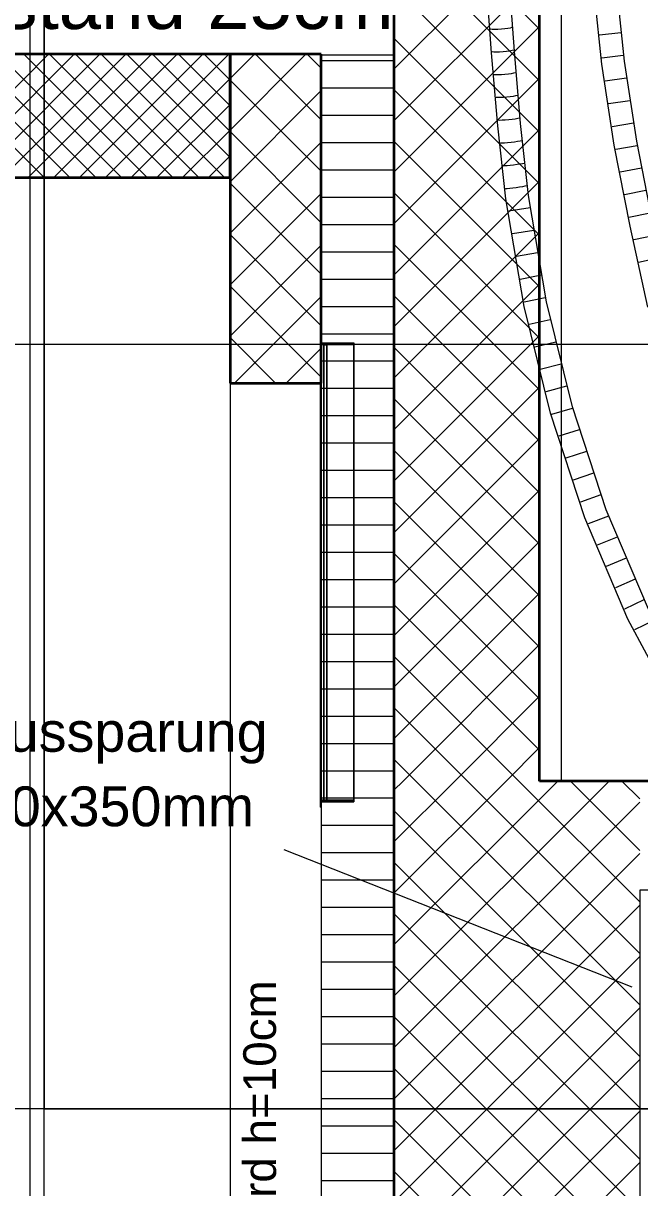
# Model space of a CAD drawing. Extents: x -1907 to 937, y -179 to 966.
# Drawn here: x -538.1 to -504.3, y 360.4 to 424.4 of the extents above; entities that cross this region are included whole.
import ezdxf
from ezdxf.lldxf.tags import DXFTag

# ---------------------------------------------------------------- set-up
doc = ezdxf.new("R2010")
doc.units = 0
doc.layers.get('0').update_dxf_attribs({"lineweight": 13})
for name, color, linetype, lineweight in [('A-DETL-____-HDLN', 7, '_Verdeckte Linien_', 9), ('A-FLOR-____-MCUT', 7, 'Continuous', 35), ('A-FLOR-____-OTLN', 7, 'Continuous', 9), ('A-FLOR-____-OVHD', 7, 'Strichpunkt - Fein', 9), ('A-WALL-____-MCUT', 7, 'Continuous', 35), ('A-WALL-____-PATT', 7, 'Continuous', 35), ('E-ELEC-EQPM-OTLN', 7, 'Continuous', 9), ('E-LITE-EQPM-OTLN', 7, 'Continuous', 9), ('S-COLS-____-MCUT', 7, 'Continuous', 35), ('S-COLS-____-OTLN', 7, 'Continuous', 9), ('S-GRID-____-OTLN', 7, 'Continuous', 5), ('Text', 7, 'Continuous', 5)]:
    doc.layers.add(name, color=color, linetype=linetype, lineweight=lineweight)
doc.layers.add('EL01_WAN_Röhre Boden', color=7, linetype='Continuous', lineweight=13, true_color=0xff6666)
doc.layers.add('EL01_WAN_Röhre Boden Typ', color=1, linetype='Continuous', lineweight=13, true_color=0xff0000)
doc.styles.get("Standard").update_dxf_attribs({"font": 'arial.ttf'})
tags = doc.linetypes.add('_Rasterlinie_', pattern=[0.375, 0.2, -0.05, 0.075, -0.05]).pattern_tags.tags
tags[10:11] = [DXFTag(74, 4), DXFTag(75, 0), DXFTag(340, '0'), DXFTag(46, 1.0), DXFTag(50, 0.0), DXFTag(44, 0.0), DXFTag(45, 0.0)]
tags[8:9] = [DXFTag(74, 4), DXFTag(75, 0), DXFTag(340, '0'), DXFTag(46, 1.0), DXFTag(50, 0.0), DXFTag(44, 0.0), DXFTag(45, 0.0)]
tags[6:7] = [DXFTag(74, 4), DXFTag(75, 0), DXFTag(340, '0'), DXFTag(46, 1.0), DXFTag(50, 0.0), DXFTag(44, 0.0), DXFTag(45, 0.0)]
tags[4:5] = [DXFTag(74, 4), DXFTag(75, 0), DXFTag(340, '0'), DXFTag(46, 1.0), DXFTag(50, 0.0), DXFTag(44, 0.0), DXFTag(45, 0.0)]
tags = doc.linetypes.add('_Verdeckte Linien_', pattern=[0.15, 0.1, -0.05]).pattern_tags.tags
tags[6:7] = [DXFTag(74, 4), DXFTag(75, 0), DXFTag(340, '0'), DXFTag(46, 1.0), DXFTag(50, 0.0), DXFTag(44, 0.0), DXFTag(45, 0.0)]
tags[4:5] = [DXFTag(74, 4), DXFTag(75, 0), DXFTag(340, '0'), DXFTag(46, 1.0), DXFTag(50, 0.0), DXFTag(44, 0.0), DXFTag(45, 0.0)]
tags = doc.linetypes.add('ACAD_ISO03W100', pattern=[30, 12, -18]).pattern_tags.tags
tags[6:7] = [DXFTag(74, 4), DXFTag(75, 0), DXFTag(340, '0'), DXFTag(46, 0.0), DXFTag(50, 0.0), DXFTag(44, 0.0), DXFTag(45, 0.0)]
tags[4:5] = [DXFTag(74, 4), DXFTag(75, 0), DXFTag(340, '0'), DXFTag(46, 0.0), DXFTag(50, 0.0), DXFTag(44, 0.0), DXFTag(45, 0.0)]
tags = doc.linetypes.add('Strichpunkt - Fein', pattern=[0.2, 0.1, -0.05, 0, -0.05]).pattern_tags.tags
tags[10:11] = [DXFTag(74, 4), DXFTag(75, 0), DXFTag(340, '0'), DXFTag(46, 1.0), DXFTag(50, 0.0), DXFTag(44, 0.0), DXFTag(45, 0.0)]
tags[8:9] = [DXFTag(74, 4), DXFTag(75, 0), DXFTag(340, '0'), DXFTag(46, 1.0), DXFTag(50, 0.0), DXFTag(44, 0.0), DXFTag(45, 0.0)]
tags[6:7] = [DXFTag(74, 4), DXFTag(75, 0), DXFTag(340, '0'), DXFTag(46, 1.0), DXFTag(50, 0.0), DXFTag(44, 0.0), DXFTag(45, 0.0)]
tags[4:5] = [DXFTag(74, 4), DXFTag(75, 0), DXFTag(340, '0'), DXFTag(46, 1.0), DXFTag(50, 0.0), DXFTag(44, 0.0), DXFTag(45, 0.0)]

# ---------------------------------------------------------------- blocks, each defined once
blk = doc.blocks.new('Referenz-A0UJ2810XE', base_point=(-1920.131, -159.413))
at = {"layer": 'A-DETL-____-HDLN', "color": 0, "linetype": '_Verdeckte Linien_', "ltscale": 0.13}
for p, q in [((-536.961, 333.75), (-536.961, 585.15)), ((-537.761, 518.75), (-537.761, 294.75)), ((-536.961, 492.865), (-536.961, 364.75)), ((-438.661, 364.75), (-542.961, 364.75)), ((-536.961, 364.75), (-438.661, 364.75))]:
    blk.add_line(p, q, dxfattribs=at)
at = {"layer": 'A-FLOR-____-MCUT', "color": 0, "linetype": 'Continuous', "ltscale": 0.35}
for p, q in [((-526.761, 422.666), (-639.861, 422.666)), ((-526.761, 415.892), (-526.761, 422.666)), ((-639.861, 415.892), (-526.761, 415.892))]:
    blk.add_line(p, q, dxfattribs=at)
at = {"layer": 'A-FLOR-____-OTLN', "color": 0, "linetype": 'Continuous', "ltscale": 0.13}
for p, q in [((-536.968, 415.892), (-543.742, 422.666)), ((-543.505, 415.892), (-536.732, 422.666)), ((-535.554, 415.892), (-542.328, 422.666)), ((-542.091, 415.892), (-535.317, 422.666)), ((-534.139, 415.892), (-540.913, 422.666)), ((-540.677, 415.892), (-533.903, 422.666)), ((-532.725, 415.892), (-539.499, 422.666)), ((-539.263, 415.892), (-532.489, 422.666)), ((-531.311, 415.892), (-538.085, 422.666)), ((-537.849, 415.892), (-531.075, 422.666)), ((-529.897, 415.892), (-536.671, 422.666)), ((-536.434, 415.892), (-529.661, 422.666)), ((-528.483, 415.892), (-535.256, 422.666)), ((-535.02, 415.892), (-528.246, 422.666)), ((-527.068, 415.892), (-533.842, 422.666)), ((-533.606, 415.892), (-526.832, 422.666)), ((-526.761, 416.999), (-532.428, 422.666)), ((-526.761, 418.414), (-531.014, 422.666)), ((-526.761, 419.828), (-529.6, 422.666)), ((-526.761, 421.242), (-528.185, 422.666)), ((-526.761, 422.656), (-526.771, 422.666)), ((-532.192, 415.892), (-526.761, 421.323)), ((-530.777, 415.892), (-526.761, 419.908)), ((-529.363, 415.892), (-526.761, 418.494)), ((-527.949, 415.892), (-526.761, 417.08))]:
    blk.add_line(p, q, dxfattribs=at)
at = {"layer": 'A-FLOR-____-OVHD', "color": 0, "linetype": 'Strichpunkt - Fein', "ltscale": 0.13}
blk.add_line((-508.561, 382.75), (-508.561, 429.55), dxfattribs=at)
at = {"layer": 'A-WALL-____-MCUT', "color": 0, "linetype": 'Continuous', "ltscale": 0.35}
for p, q in [((-517.761, 593.95), (-517.761, 224.65)), ((-509.761, 382.75), (-509.761, 430.75)), ((-490.761, 382.75), (-509.761, 382.75))]:
    blk.add_line(p, q, dxfattribs=at)
at = {"layer": 'A-WALL-____-MCUT', "color": 0, "linetype": 'Continuous', "lineweight": 9, "ltscale": 0.13}
for p, q in [((-517.761, 422.613), (-521.761, 422.613)), ((-521.761, 422.613), (-521.761, 224.65))]:
    blk.add_line(p, q, dxfattribs=at)
at = {"layer": 'A-WALL-____-PATT', "color": 0, "linetype": 'Continuous', "lineweight": 9, "ltscale": 0.13}
for p, q in [((-509.761, 424.041), (-516.47, 430.75)), ((-517.761, 421.837), (-509.761, 429.837)), ((-509.761, 421.213), (-517.761, 429.213)), ((-517.761, 419.009), (-509.761, 427.009)), ((-509.761, 418.384), (-517.761, 426.384)), ((-517.761, 416.181), (-509.761, 424.181)), ((-509.761, 415.556), (-517.761, 423.556)), ((-517.761, 422.299), (-521.761, 422.299)), ((-517.761, 420.799), (-521.761, 420.799)), ((-517.761, 413.352), (-509.761, 421.352)), ((-509.761, 412.727), (-517.761, 420.727)), ((-517.761, 419.299), (-521.761, 419.299)), ((-517.761, 410.524), (-509.761, 418.524)), ((-517.761, 417.799), (-521.761, 417.799)), ((-509.761, 409.899), (-517.761, 417.899)), ((-517.761, 416.299), (-521.761, 416.299)), ((-517.761, 407.695), (-509.761, 415.695)), ((-509.761, 407.071), (-517.761, 415.071)), ((-517.761, 414.799), (-521.761, 414.799)), ((-517.761, 413.299), (-521.761, 413.299)), ((-517.761, 404.867), (-509.761, 412.867)), ((-509.761, 404.242), (-517.761, 412.242)), ((-517.761, 411.799), (-521.761, 411.799)), ((-517.761, 410.299), (-521.761, 410.299)), ((-517.761, 402.038), (-509.761, 410.038)), ((-509.761, 401.414), (-517.761, 409.414)), ((-517.761, 408.799), (-521.761, 408.799)), ((-517.761, 407.299), (-521.761, 407.299)), ((-517.761, 399.21), (-509.761, 407.21)), ((-509.761, 398.585), (-517.761, 406.585)), ((-517.761, 405.799), (-521.761, 405.799)), ((-517.761, 404.299), (-521.761, 404.299)), ((-517.761, 396.382), (-509.761, 404.382)), ((-509.761, 395.757), (-517.761, 403.757)), ((-517.761, 402.799), (-521.761, 402.799)), ((-517.761, 401.299), (-521.761, 401.299)), ((-517.761, 393.553), (-509.761, 401.553)), ((-509.761, 392.928), (-517.761, 400.928)), ((-517.761, 399.799), (-521.761, 399.799)), ((-517.761, 390.725), (-509.761, 398.725)), ((-517.761, 398.299), (-521.761, 398.299)), ((-509.761, 390.1), (-517.761, 398.1)), ((-517.761, 396.799), (-521.761, 396.799)), ((-517.761, 387.896), (-509.761, 395.896)), ((-517.761, 395.299), (-521.761, 395.299)), ((-509.761, 387.272), (-517.761, 395.272)), ((-517.761, 393.799), (-521.761, 393.799)), ((-517.761, 385.068), (-509.761, 393.068)), ((-517.761, 392.299), (-521.761, 392.299)), ((-509.761, 384.443), (-517.761, 392.443)), ((-517.761, 390.799), (-521.761, 390.799)), ((-517.251, 382.75), (-509.761, 390.239)), ((-510.897, 382.75), (-517.761, 389.615)), ((-517.761, 389.299), (-521.761, 389.299)), ((-517.761, 387.799), (-521.761, 387.799)), ((-514.422, 382.75), (-509.761, 387.411)), ((-517.761, 386.299), (-521.761, 386.299)), ((-513.725, 382.75), (-517.761, 386.786)), ((-517.761, 384.799), (-521.761, 384.799)), ((-511.594, 382.75), (-509.761, 384.583)), ((-516.554, 382.75), (-517.761, 383.958)), ((-517.761, 383.299), (-521.761, 383.299)), ((-517.761, 382.239), (-517.251, 382.75)), ((-517.761, 379.411), (-514.422, 382.75)), ((-517.761, 376.583), (-511.594, 382.75)), ((-517.761, 373.754), (-508.765, 382.75)), ((-517.761, 370.926), (-505.937, 382.75)), ((-504.261, 370.458), (-516.554, 382.75)), ((-504.261, 373.286), (-513.725, 382.75)), ((-504.261, 376.115), (-510.897, 382.75)), ((-504.261, 378.943), (-508.068, 382.75)), ((-504.261, 381.772), (-505.24, 382.75)), ((-517.761, 381.799), (-521.761, 381.799)), ((-517.761, 368.097), (-504.261, 381.597)), ((-504.261, 367.629), (-517.761, 381.129)), ((-517.761, 380.299), (-521.761, 380.299)), ((-517.761, 378.799), (-521.761, 378.799)), ((-517.761, 365.269), (-504.261, 378.769)), ((-504.261, 364.801), (-517.761, 378.301)), ((-517.761, 377.299), (-521.761, 377.299)), ((-517.761, 375.799), (-521.761, 375.799)), ((-517.761, 362.44), (-504.261, 375.94)), ((-504.261, 361.973), (-517.761, 375.473)), ((-517.761, 374.299), (-521.761, 374.299)), ((-517.761, 359.612), (-504.261, 373.112)), ((-517.761, 372.799), (-521.761, 372.799)), ((-504.261, 359.144), (-517.761, 372.644)), ((-517.761, 371.299), (-521.761, 371.299)), ((-517.761, 356.784), (-504.261, 370.284)), ((-517.761, 369.799), (-521.761, 369.799)), ((-504.261, 356.316), (-517.761, 369.816)), ((-517.761, 368.299), (-521.761, 368.299)), ((-517.761, 353.955), (-504.261, 367.455)), ((-517.761, 366.799), (-521.761, 366.799)), ((-504.261, 353.487), (-517.761, 366.987)), ((-517.761, 365.299), (-521.761, 365.299)), ((-517.761, 351.127), (-504.261, 364.627)), ((-504.261, 350.659), (-517.761, 364.159)), ((-517.761, 363.799), (-521.761, 363.799)), ((-517.761, 362.299), (-521.761, 362.299)), ((-517.761, 348.298), (-504.261, 361.798)), ((-504.261, 347.83), (-517.761, 361.33)), ((-517.761, 360.799), (-521.761, 360.799))]:
    blk.add_line(p, q, dxfattribs=at)
at = {"layer": 'E-ELEC-EQPM-OTLN', "color": 0, "linetype": 'Continuous', "ltscale": 0.13}
for p, q in [((-504.261, 376.75), (-504.261, 349.75)), ((-493.404, 376.75), (-504.261, 376.75))]:
    blk.add_line(p, q, dxfattribs=at)
at = {"layer": 'E-LITE-EQPM-OTLN', "color": 0, "linetype": 'Continuous', "ltscale": 0.13}
for p, q in [((-521.801, 407.102), (-521.761, 407.102)), ((-521.801, 407.102), (-521.761, 407.102)), ((-521.801, 407.102), (-521.801, 381.313)), ((-521.801, 406.707), (-521.801, 407.102)), ((-521.761, 407.102), (-521.761, 406.807)), ((-521.761, 381.313), (-521.761, 407.102)), ((-521.761, 406.807), (-521.761, 406.707)), ((-521.761, 406.807), (-519.961, 406.807)), ((-521.761, 406.807), (-519.961, 406.807)), ((-521.761, 406.807), (-521.761, 381.607)), ((-521.761, 406.707), (-521.761, 406.807)), ((-519.961, 406.807), (-519.961, 406.707)), ((-519.961, 406.807), (-519.961, 381.607)), ((-521.601, 406.707), (-521.801, 406.707)), ((-521.801, 406.707), (-521.801, 381.707)), ((-519.961, 406.707), (-521.801, 406.707)), ((-521.801, 381.707), (-521.801, 406.707)), ((-521.801, 406.707), (-521.801, 381.707)), ((-521.761, 406.707), (-521.761, 381.707)), ((-521.761, 381.707), (-521.761, 406.707)), ((-521.441, 406.707), (-521.601, 406.707)), ((-521.601, 406.707), (-521.601, 381.707)), ((-521.601, 381.707), (-521.601, 406.707)), ((-521.601, 406.707), (-521.441, 406.707)), ((-521.441, 406.707), (-521.601, 406.707)), ((-519.961, 406.707), (-521.441, 406.707)), ((-521.441, 406.707), (-521.441, 381.707)), ((-521.441, 381.707), (-521.441, 406.707)), ((-519.961, 406.707), (-519.961, 381.707)), ((-519.961, 406.707), (-519.961, 381.707)), ((-519.961, 381.707), (-519.961, 406.707)), ((-521.601, 381.707), (-521.801, 381.707)), ((-521.801, 381.313), (-521.801, 381.707)), ((-521.801, 381.707), (-519.961, 381.707)), ((-521.801, 381.313), (-521.761, 381.313)), ((-521.761, 381.313), (-521.801, 381.313)), ((-521.761, 381.707), (-521.761, 381.607)), ((-521.761, 381.607), (-521.761, 381.707)), ((-521.761, 381.607), (-519.961, 381.607)), ((-521.761, 381.607), (-521.761, 381.313)), ((-519.961, 381.607), (-521.761, 381.607)), ((-521.441, 381.707), (-521.601, 381.707)), ((-521.441, 381.707), (-521.601, 381.707)), ((-521.441, 381.707), (-521.601, 381.707)), ((-519.961, 381.707), (-521.441, 381.707)), ((-519.961, 381.707), (-519.961, 381.607))]:
    blk.add_line(p, q, dxfattribs=at)
at = {"layer": 'S-COLS-____-MCUT', "color": 0, "linetype": 'Continuous', "ltscale": 0.35}
for p, q in [((-526.761, 422.666), (-526.761, 404.603)), ((-521.761, 422.666), (-526.761, 422.666)), ((-521.761, 407.102), (-521.761, 422.666)), ((-521.761, 406.807), (-521.761, 407.102)), ((-521.761, 406.707), (-521.761, 406.807)), ((-521.761, 404.603), (-521.761, 406.707)), ((-526.761, 404.603), (-521.801, 404.603)), ((-521.801, 404.603), (-521.761, 404.603))]:
    blk.add_line(p, q, dxfattribs=at)
at = {"layer": 'S-COLS-____-OTLN', "color": 0, "linetype": 'Continuous', "ltscale": 0.13}
for p, q in [((-526.761, 421.323), (-525.418, 422.666)), ((-526.761, 418.494), (-522.589, 422.666)), ((-521.761, 419.071), (-525.357, 422.666)), ((-521.761, 421.899), (-522.529, 422.666)), ((-521.761, 416.242), (-526.761, 421.242)), ((-526.761, 415.666), (-521.761, 420.666)), ((-521.761, 413.414), (-526.761, 418.414)), ((-526.761, 412.837), (-521.761, 417.837)), ((-521.761, 410.585), (-526.761, 415.585)), ((-526.761, 410.009), (-521.761, 415.009)), ((-521.761, 407.757), (-526.761, 412.757)), ((-526.761, 407.181), (-521.761, 412.181)), ((-521.761, 404.928), (-526.761, 409.928)), ((-526.511, 404.603), (-521.761, 409.352)), ((-524.264, 404.603), (-526.761, 407.1)), ((-523.682, 404.603), (-521.761, 406.524)), ((-526.761, 404.603), (-526.761, 280.941))]:
    blk.add_line(p, q, dxfattribs=at)
at = {"layer": 'S-GRID-____-OTLN', "color": 0, "linetype": '_Rasterlinie_', "ltscale": 0.13}
blk.add_line((-944.261, 406.75), (300.929, 406.75), dxfattribs=at)
at = {"layer": 'Text', "color": 0, "linetype": 'Continuous', "ltscale": 0.13, "insert": (-526.035, 346.303), "char_height": 1.8, "attachment_point": 1, "rotation": 90}
blk.add_mtext('{\\fArial;Schrammbord h=10cm}', dxfattribs=at)
blk = doc.blocks.new('Bauteilbeschriftung-A0UJ2896XE', base_point=(-565.748, 424.051))
at = {"color": 0, "lineweight": -2, "char_height": 3, "attachment_point": 1}
for s, insert in [('{\\fArial;Rohre auffäldeln}', (-565.748, 432.051)), ('{\\fArial;min. Lichterabstand 25cm}', (-565.748, 427.051))]:
    blk.add_mtext(s, dxfattribs=dict(at, insert=insert))
blk = doc.blocks.new('Flexrohr-A0UJ28CWXE', base_point=(-513.92, 366.916))
at = {"color": 0, "linetype": 'ByBlock', "lineweight": -2, "ltscale": 0.13}
for p, q in [((-506.346, 422.127), (-506.804, 426.59)), ((-505.096, 422.288), (-505.547, 426.678)), ((-505.293, 423.833), (-506.47, 423.706)), ((-505.657, 417.667), (-506.346, 422.127)), ((-505.165, 422.59), (-506.34, 422.443)), ((-504.415, 417.883), (-505.096, 422.288)), ((-504.989, 421.35), (-506.163, 421.188)), ((-504.798, 420.112), (-505.969, 419.935)), ((-504.607, 418.874), (-505.775, 418.683)), ((-504.794, 413.216), (-505.657, 417.667)), ((-504.406, 417.638), (-505.573, 417.432)), ((-503.561, 413.471), (-504.415, 417.883)), ((-504.168, 416.406), (-505.332, 416.19)), ((-503.929, 415.174), (-505.092, 414.948)), ((-503.69, 413.942), (-504.851, 413.706)), ((-503.817, 408.78), (-504.794, 413.216)), ((-503.432, 412.713), (-504.591, 412.469)), ((-503.162, 411.486), (-504.319, 411.236))]:
    blk.add_line(p, q, dxfattribs=at)
blk = doc.blocks.new('MText-A0UJ28D6XE', base_point=(-549.501, 380.266))
at = {"color": 0, "lineweight": -2, "char_height": 2.1875, "attachment_point": 1}
for s, insert in [('{\\fArial;Bodenaussparung}', (-549.501, 386.545)), ('{\\fArial;600x300x350mm}', (-548.879, 382.453))]:
    blk.add_mtext(s, dxfattribs=dict(at, insert=insert))
blk = doc.blocks.new('Flexrohr-A0UJ28G2XE', base_point=(-516.312, 365.078))
at = {"color": 0, "linetype": 'ByBlock', "lineweight": -2, "ltscale": 0.13}
for p, q in [((-512.392, 422.734), (-512.696, 426.698)), ((-511.137, 422.837), (-511.441, 426.806)), ((-512.058, 418.741), (-512.392, 422.734)), ((-510.804, 418.865), (-511.137, 422.837)), ((-511.609, 414.724), (-512.058, 418.741)), ((-510.363, 414.907), (-510.804, 418.865)), ((-510.609, 408.806), (-511.609, 414.724)), ((-509.376, 409.062), (-510.363, 414.907)), ((-510.286, 414.227), (-511.457, 414.048)), ((-510.077, 412.993), (-511.246, 412.799)), ((-509.869, 411.758), (-511.035, 411.55)), ((-509.661, 410.524), (-510.824, 410.301)), ((-509.452, 409.29), (-510.613, 409.053)), ((-509.169, 402.946), (-510.609, 408.806)), ((-507.958, 403.295), (-509.376, 409.062)), ((-509.171, 408.072), (-510.328, 407.817)), ((-508.872, 406.858), (-510.025, 406.584)), ((-508.574, 405.643), (-509.722, 405.352)), ((-508.276, 404.429), (-509.419, 404.119)), ((-507.274, 397.207), (-509.169, 402.946)), ((-507.972, 403.216), (-509.11, 402.888)), ((-506.095, 397.651), (-507.958, 403.295)), ((-507.58, 402.029), (-508.712, 401.682)), ((-507.188, 400.842), (-508.314, 400.476)), ((-506.796, 399.656), (-507.916, 399.27)), ((-506.404, 398.468), (-507.517, 398.064)), ((-504.908, 391.641), (-507.274, 397.207)), ((-505.983, 397.293), (-507.09, 396.869)), ((-503.772, 392.185), (-506.095, 397.651)), ((-505.495, 396.143), (-506.593, 395.7)), ((-505.006, 394.994), (-506.096, 394.53)), ((-504.517, 393.844), (-505.599, 393.361)), ((-504.029, 392.694), (-505.102, 392.192)), ((-502.057, 386.306), (-504.908, 391.641)), ((-503.486, 391.571), (-504.549, 391.048))]:
    blk.add_line(p, q, dxfattribs=at)
for centre, major_axis, ratio in [((-511.867, 424.129), (-0.628, -0.051), 0.119611), ((-511.772, 422.882), (-0.628, -0.05), 0.108853), ((-511.668, 421.632), (-0.628, -0.054), 0.099525), ((-511.563, 420.382), (-0.627, -0.057), 0.090305), ((-511.458, 419.131), (-0.627, -0.06), 0.081074), ((-511.328, 417.882), (-0.626, -0.068), 0.071837), ((-511.189, 416.632), (-0.625, -0.077), 0.062576), ((-511.049, 415.382), (-0.624, -0.087), 0.053296)]:
    blk.add_ellipse(centre, major_axis=major_axis, ratio=ratio, start_param=0.348166, end_param=2.793427, dxfattribs=at)

msp = doc.modelspace()

# ---------------------------------------------------------------- linework, layer by layer
at = {"layer": 'EL01_WAN_Röhre Boden Typ', "color": 1, "linetype": 'Continuous', "ltscale": 0.13, "true_color": 0xff0000}
msp.add_line((-504.669, 371.422), (-523.794, 378.968), dxfattribs=at)

# ---------------------------------------------------------------- block references
at = {"color": 9, "lineweight": 25, "ltscale": 0.25, "true_color": 0xc0c0c0}
msp.add_blockref('Referenz-A0UJ2810XE', (-1920.131, -159.413), dxfattribs=at)
at = {"layer": 'EL01_WAN_Röhre Boden', "color": 94, "linetype": 'ACAD_ISO03W100', "ltscale": 1.3, "true_color": 0x009900}
for name, p in [('Flexrohr-A0UJ28CWXE', (-513.92, 366.916)), ('Flexrohr-A0UJ28G2XE', (-516.312, 365.078))]:
    msp.add_blockref(name, p, dxfattribs=at)
at = {"layer": 'EL01_WAN_Röhre Boden Typ', "color": 94, "linetype": 'Continuous', "ltscale": 1.3, "true_color": 0x009900}
msp.add_blockref('Bauteilbeschriftung-A0UJ2896XE', (-565.748, 424.051), dxfattribs=at)
at = {"layer": 'EL01_WAN_Röhre Boden Typ', "color": 1, "linetype": 'Continuous', "ltscale": 1.3, "true_color": 0xff0000}
msp.add_blockref('MText-A0UJ28D6XE', (-549.501, 380.266), dxfattribs=at)

doc.saveas('drawing.dxf')
